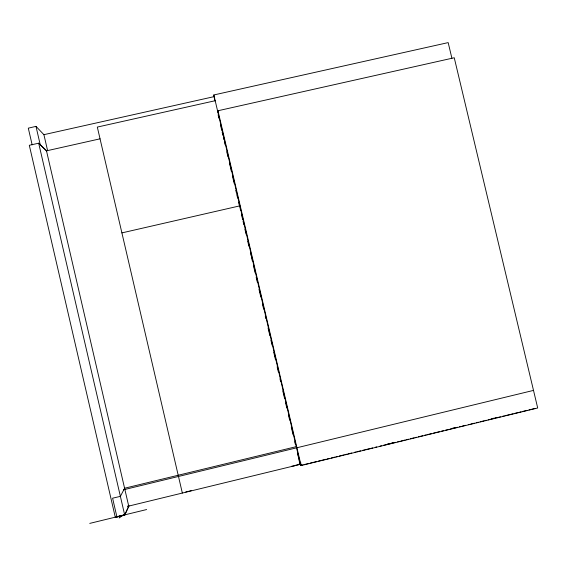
<?xml version="1.0" encoding="UTF-8"?>
<svg xmlns="http://www.w3.org/2000/svg" width="566" height="566" viewBox="0 0 566 566"><rect width="100%" height="100%" fill="white"/><g stroke="black" fill="none" stroke-linecap="round" stroke-linejoin="round"><path stroke-width="0.85" d="M217.938 112.379L217.96 110.752L454.25 57.76L537.7 408.001L301.091 465.556L299.57 462.868M296.917 447.72L296.266 446.652L124.64 488.225L120.381 496.361L112.592 498.193L116.914 516.892L124.711 515.06L128.723 506.096L46.497 150.839L38.679 143.191L29.305 145.292L115.323 517.345L124.711 515.06L129.083 505.735L127.817 506.082M120.148 515.874L119.136 518.01L122.772 515.35L146.629 509.542M299.513 462.762L300.235 462.592M299.626 462.96L300.808 462.67M299.57 463.646L299.959 463.554M297.709 464.552L300.914 463.773M185.733 492.003L187.212 491.649M188.287 491.387L191.287 490.651M291.497 466.285L294.518 465.776M295.148 465.401L298.841 464.502M127.52 506.386L300.603 464.297M300.525 464.552L301.254 464.375M300.864 465.153L301.6 464.976M387.243 444.14L389.684 443.546M391.141 443.192L392.754 442.803M452.305 428.32L455.538 427.535M491.896 418.691L494.309 418.104M495.752 417.75L497.358 417.361M300.978 465.351L302.789 464.912M303.914 464.636L308.321 463.568M310.182 463.115L311.647 462.762M312.779 462.486L316.444 461.594M318.304 461.141L320.498 460.604M321.63 460.328L326.023 459.259M327.148 458.991L329.348 458.453M331.202 458L334.86 457.109M335.985 456.84L337.449 456.479M339.31 456.033L343.696 454.965M344.821 454.689L347.015 454.158M348.083 453.897L351.776 452.998M354.337 452.375L355.83 452.008M356.898 451.753L360.599 450.854M362.403 450.416L364.645 449.864M365.714 449.609L370.143 448.534M371.211 448.272L372.669 447.918M375.244 447.289L376.701 446.935M380.005 446.128L381.463 445.775M383.309 445.329L387.682 444.268M388.8 443.992L390.979 443.461M392.104 443.192L395.74 442.308M397.58 441.855L399.766 441.324M400.884 441.055L405.242 439.994M406.36 439.718L408.539 439.195M410.336 438.756L414.008 437.858M415.126 437.589L416.576 437.235M418.366 436.803L422.774 435.728M424.571 435.289L426.064 434.929M427.118 434.674L431.525 433.598M433.323 433.16L434.808 432.799M435.87 432.544L439.534 431.653M441.324 431.214L443.496 430.691M445.336 430.238L448.951 429.361M450.062 429.092L451.512 428.738M453.345 428.292L457.682 427.238M459.514 426.792L460.957 426.439M462.068 426.17L465.677 425.292M468.231 424.67L469.681 424.323M470.785 424.047L474.393 423.17M476.225 422.724L478.39 422.201M480.173 421.769L483.824 420.878M484.928 420.609L486.371 420.262M488.147 419.83L492.519 418.762M493.573 418.507L495.788 417.97M496.842 417.715L500.486 416.824M502.261 416.392L504.419 415.868M505.523 415.6L509.895 414.538M510.942 414.284L513.1 413.76M514.926 413.314L518.513 412.444M519.616 412.175L521.053 411.822M522.878 411.383L527.179 410.336M529.005 409.89L530.434 409.543M531.538 409.275L535.125 408.404M118.244 516.319L119.794 515.937M121.768 515.463L124.867 514.706M89.753 523.394L118.414 516.411M116.914 516.892L124.746 514.982M123.459 489.802L533.505 390.398M47.579 150.521L43.907 134.673L35.983 126.367L28.3 128.164L32.149 144.818M121.902 232.895L239.843 205.854L240.458 210.149M214.825 100.826L213.842 94.961L448.173 42.606L451.894 58.227M43.907 134.673L213.856 96.694M215.207 100.713L97.317 127.081L182.344 493.057M46.497 150.839L100.048 138.826M46.773 151.03L40.221 144.684L35.983 126.367M217.96 110.752L301.091 465.556M213.842 94.961L300.412 464.346M218.122 114.82L218.929 118.259M220.535 125.128L221.745 130.279M222.148 131.998L222.954 135.43M223.351 137.149L223.959 139.724M224.362 141.443L225.162 144.875M226.775 151.745L227.978 156.902M229.591 163.772L230.192 166.347M230.595 168.067L231.402 171.498M232.407 175.793L234.218 183.518M235.831 190.388L236.432 192.964M236.836 194.683L237.635 198.121M238.647 202.416L239.446 205.847M241.463 214.45L242.673 219.615M243.076 221.334L243.882 224.78M244.894 229.081L246.104 234.246M247.717 241.13L248.927 246.295M250.54 253.179L251.141 255.761M251.545 257.48L252.351 260.926M253.363 265.228L255.174 272.975M256.186 277.276L257.396 282.441M259.009 289.325L260.82 297.065M262.433 303.956L263.643 309.114M265.256 315.998L265.864 318.58M268.079 328.047L269.897 335.794M270.902 340.095L272.112 345.26M273.725 352.144L275.543 359.891M277.156 366.775L278.366 371.94M279.979 378.824L280.58 381.406M282.802 390.873L284.613 398.62M285.625 402.921L286.835 408.086M288.448 414.97L289.658 420.135M291.271 427.019L293.082 434.766M294.695 441.65L295.303 444.232M297.518 453.699L298.126 456.281M298.53 458L299.336 461.439M38.679 143.191L124.711 515.06"/></g></svg>
